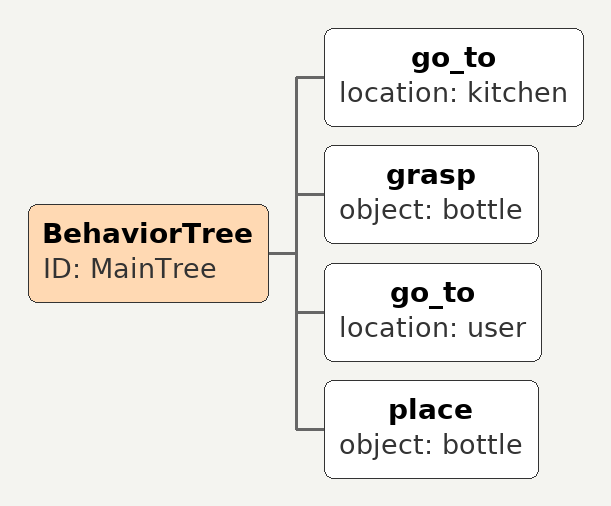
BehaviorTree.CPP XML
<root main_tree_to_execute="MainTree">
  <BehaviorTree ID="MainTree">
    <go_to location="kitchen"/>
    <grasp object="bottle"/>
    <go_to location="user"/>
    <place object="bottle"/>
  </BehaviorTree>
</root>
